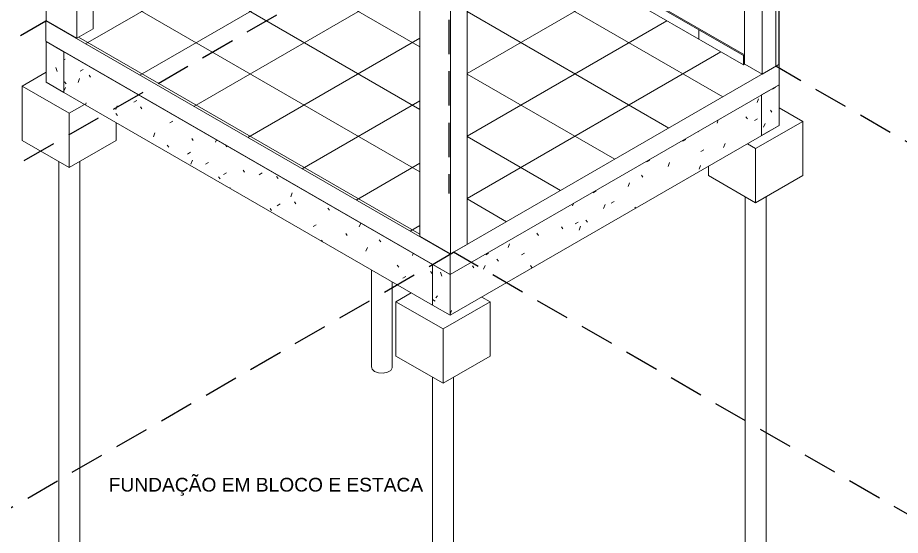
# Model space of a CAD drawing. Header units: inches. Extents: x -413 to -271, y -41 to 11.
# Drawn here: x -288.66 to -282.23, y -20.44 to -16.66 of the extents above; entities that cross this region are included whole.
import ezdxf

# ---------------------------------------------------------------- set-up
doc = ezdxf.new("R2010")
doc.units = ezdxf.units.IN
doc.header["$MEASUREMENT"] = 0
doc.linetypes.add('HIDDEN', pattern=[0.375, 0.25, -0.125])
doc.layers.add('AR-ALV-CRT', color=4, linetype='Continuous')
doc.layers.add('PROJECÃO', color=1, linetype='HIDDEN')
for name, color, linetype, lineweight in [('Padrão de superfície', 7, 'Continuous', 20), ('Paredes', 7, 'Continuous', 20), ('Pilares estruturais', 7, 'Continuous', 20), ('Pisos', 7, 'Continuous', 20), ('Quadro estrutural', 7, 'Continuous', 20)]:
    doc.layers.add(name, color=color, linetype=linetype, lineweight=lineweight)
doc.styles.add('Arial', font='ARIALUNI.ttf')
pattern_1 = [(330, (31543.71, 20819.48), (431.052, -124.434), [20.532, -352.771, -2364.247]), (330, (31543.71, 20819.48), (431.052, -124.434), [-373.302, 20.532, -352.771, -1990.945]), (330, (31543.71, 20819.48), (431.052, -124.434), [-746.604, 20.532, -726.073, -1244.341]), (330, (31543.71, 20819.48), (431.052, -124.434), [-1493.209, 20.532, -352.771, -871.039]), (330, (31543.71, 20819.48), (431.052, -124.434), [-1866.511, 20.532, -228.337, -622.17]), (330, (31543.71, 20819.48), (431.052, -124.434), [-2115.379, 20.532, -601.639]), (111.206, (31705.36, 20788.37), (-308.8514, 547.15144), [24.578, -422.296, -2830.205]), (111.206, (31705.36, 20788.37), (-308.8514, 547.15144), [-446.875, 24.578, -422.296, -2383.331]), (111.206, (31705.36, 20788.37), (-308.8514, 547.15144), [-893.749, 24.578, -869.171, -1489.582]), (111.206, (31705.36, 20788.37), (-308.8514, 547.15144), [-1787.498, 24.578, -422.296, -1042.707]), (111.206, (31705.36, 20788.37), (-308.8514, 547.15144), [-2234.373, 24.578, -273.338, -744.791]), (111.206, (31705.36, 20788.37), (-308.8514, 547.15144), [-2532.289, 24.578, -720.213]), (234.896, (31759.24, 21006.13), (-122.2017, -422.7165), [15.46, -265.631, -1780.244]), (234.896, (31759.24, 21006.13), (-122.2017, -422.7165), [-281.091, 15.46, -265.631, -1499.153]), (234.896, (31759.24, 21006.13), (-122.2017, -422.7165), [-562.182, 15.46, -546.722, -936.971]), (234.896, (31759.24, 21006.13), (-122.2017, -422.7165), [-1124.365, 15.46, -265.631, -655.879]), (234.896, (31759.24, 21006.13), (-122.2017, -422.7165), [-1405.456, 15.46, -171.934, -468.485]), (234.896, (31759.24, 21006.13), (-122.2017, -422.7165), [-1592.85, 15.46, -453.025])]

# ---------------------------------------------------------------- blocks, each defined once
blk = doc.blocks.new('viga - Viga concreto 15x30cm-2518533-ISOMÉTRICA')
at = {"layer": 'Quadro estrutural', "true_color": 0xc0c0c0}
h = blk.add_hatch(dxfattribs=at)
h.set_pattern_fill('FP_2', color=9, style=0, pattern_type=2)
h.set_pattern_definition(pattern_1)
h.paths.add_polyline_path([(24516.4, 13612.7), (24516.4, 13857.6), (24410.4, 13918.9), (24410.4, 13673.9), (24450, 13651)])
h = blk.add_hatch(dxfattribs=at)
h.set_pattern_fill('FP_3', color=9, style=0, pattern_type=2)
h.set_pattern_definition([(30, (20599.07, 22614.98), (431.052, 373.302), [20.532, -352.771, -2364.247]), (30, (20599.07, 22614.98), (431.052, 373.302), [-373.302, 20.532, -352.771, -1990.945]), (30, (20599.07, 22614.98), (431.052, 373.302), [-746.604, 20.532, -726.073, -1244.341]), (30, (20599.07, 22614.98), (431.052, 373.302), [-1493.209, 20.532, -352.771, -871.039]), (30, (20599.07, 22614.98), (431.052, 373.302), [-1866.511, 20.532, -228.337, -622.17]), (30, (20599.07, 22614.98), (431.052, 373.302), [-2115.379, 20.532, -601.639]), (125.104, (20760.72, 22770.52), (-308.8519, 190.5196), [15.46, -265.631, -1780.244]), (125.104, (20760.72, 22770.52), (-308.8519, 190.5196), [-281.091, 15.46, -265.631, -1499.153]), (125.104, (20760.72, 22770.52), (-308.8519, 190.5196), [-562.182, 15.46, -546.722, -936.971]), (125.104, (20760.72, 22770.52), (-308.8519, 190.5196), [-1124.365, 15.46, -265.631, -655.879]), (125.104, (20760.72, 22770.52), (-308.8519, 190.5196), [-1405.456, 15.46, -171.934, -468.485]), (125.104, (20760.72, 22770.52), (-308.8519, 190.5196), [-1592.85, 15.46, -453.025]), (248.794, (20814.6, 23050.5), (-122.2006, -563.822), [24.578, -422.296, -2830.205]), (248.794, (20814.6, 23050.5), (-122.2006, -563.822), [-446.875, 24.578, -422.296, -2383.331]), (248.794, (20814.6, 23050.5), (-122.2006, -563.822), [-893.749, 24.578, -869.171, -1489.582]), (248.794, (20814.6, 23050.5), (-122.2006, -563.822), [-1787.498, 24.578, -422.296, -1042.707]), (248.794, (20814.6, 23050.5), (-122.2006, -563.822), [-2234.373, 24.578, -273.338, -744.791]), (248.794, (20814.6, 23050.5), (-122.2006, -563.822), [-2532.289, 24.578, -720.213])])
h.paths.add_polyline_path([(24516.4, 13612.7), (24728.6, 13735.1), (24516.4, 13857.6), (24516.4, 13651)])
at = {"layer": 'Quadro estrutural'}
for p, q in [((24410.4, 13918.9), (24516.4, 13857.6)), ((24410.4, 13673.9), (24410.4, 13918.9)), ((24516.4, 13612.7), (24516.4, 13857.6)), ((24516.4, 13612.7), (24410.4, 13673.9))]:
    blk.add_line(p, q, dxfattribs=at)
blk = doc.blocks.new('viga - Viga concreto 15x30cm-2512793-ISOMÉTRICA')
at = {"layer": 'Quadro estrutural'}
for p, q in [((28711, 13598), (28817.1, 13659.2)), ((28817.1, 13659.2), (28817.1, 13414.3)), ((28711, 13353), (28711, 13598)), ((28817.1, 13414.3), (28711, 13353))]:
    blk.add_line(p, q, dxfattribs=at)
blk = doc.blocks.new('viga - Viga concreto 15x30cm-2518534-ISOMÉTRICA')
at = {"layer": 'Quadro estrutural', "true_color": 0xc0c0c0}
h = blk.add_hatch(dxfattribs=at)
h.set_pattern_fill('FP_4', color=9, style=0, pattern_type=2)
h.set_pattern_definition([(30, (21344.96, 20885.6), (431.052, 373.302), [20.532, -352.771, -2364.247]), (30, (21344.96, 20885.6), (431.052, 373.302), [-373.302, 20.532, -352.771, -1990.945]), (30, (21344.96, 20885.6), (431.052, 373.302), [-746.604, 20.532, -726.073, -1244.341]), (30, (21344.96, 20885.6), (431.052, 373.302), [-1493.209, 20.532, -352.771, -871.039]), (30, (21344.96, 20885.6), (431.052, 373.302), [-1866.511, 20.532, -228.337, -622.17]), (30, (21344.96, 20885.6), (431.052, 373.302), [-2115.379, 20.532, -601.639]), (125.104, (21506.6, 21041.14), (-308.8519, 190.5196), [15.46, -265.631, -1780.244]), (125.104, (21506.6, 21041.14), (-308.8519, 190.5196), [-281.091, 15.46, -265.631, -1499.153]), (125.104, (21506.6, 21041.14), (-308.8519, 190.5196), [-562.182, 15.46, -546.722, -936.971]), (125.104, (21506.6, 21041.14), (-308.8519, 190.5196), [-1124.365, 15.46, -265.631, -655.879]), (125.104, (21506.6, 21041.14), (-308.8519, 190.5196), [-1405.456, 15.46, -171.934, -468.485]), (125.104, (21506.6, 21041.14), (-308.8519, 190.5196), [-1592.85, 15.46, -453.025]), (248.794, (21560.485, 21321.12), (-122.2006, -563.822), [24.578, -422.296, -2830.205]), (248.794, (21560.485, 21321.12), (-122.2006, -563.822), [-446.875, 24.578, -422.296, -2383.331]), (248.794, (21560.485, 21321.12), (-122.2006, -563.822), [-893.749, 24.578, -869.171, -1489.582]), (248.794, (21560.485, 21321.12), (-122.2006, -563.822), [-1787.498, 24.578, -422.296, -1042.707]), (248.794, (21560.485, 21321.12), (-122.2006, -563.822), [-2234.373, 24.578, -273.338, -744.791]), (248.794, (21560.485, 21321.12), (-122.2006, -563.822), [-2532.289, 24.578, -720.213])])
h.paths.add_polyline_path([(24516.4, 13612.7), (26732.5, 12333.2), (26732.5, 12578.2), (24516.4, 13857.6), (24516.4, 13735.1)])
h = blk.add_hatch(dxfattribs=at)
h.set_pattern_fill('FP_4', color=9, style=0, pattern_type=2)
h.set_pattern_definition([(30, (22921.21, 21274.29), (431.052, 373.302), [20.532, -352.771, -2364.247]), (30, (22921.21, 21274.29), (431.052, 373.302), [-373.302, 20.532, -352.771, -1990.945]), (30, (22921.21, 21274.29), (431.052, 373.302), [-746.604, 20.532, -726.073, -1244.341]), (30, (22921.21, 21274.29), (431.052, 373.302), [-1493.209, 20.532, -352.771, -871.039]), (30, (22921.21, 21274.29), (431.052, 373.302), [-1866.511, 20.532, -228.337, -622.17]), (30, (22921.21, 21274.29), (431.052, 373.302), [-2115.379, 20.532, -601.639]), (125.104, (23082.86, 21429.84), (-308.8519, 190.5196), [15.46, -265.631, -1780.244]), (125.104, (23082.86, 21429.84), (-308.8519, 190.5196), [-281.091, 15.46, -265.631, -1499.153]), (125.104, (23082.86, 21429.84), (-308.8519, 190.5196), [-562.182, 15.46, -546.722, -936.971]), (125.104, (23082.86, 21429.84), (-308.8519, 190.5196), [-1124.365, 15.46, -265.631, -655.879]), (125.104, (23082.86, 21429.84), (-308.8519, 190.5196), [-1405.456, 15.46, -171.934, -468.485]), (125.104, (23082.86, 21429.84), (-308.8519, 190.5196), [-1592.85, 15.46, -453.025]), (248.794, (23136.74, 21709.81), (-122.20064, -563.822), [24.578, -422.296, -2830.205]), (248.794, (23136.74, 21709.81), (-122.20064, -563.822), [-446.875, 24.578, -422.296, -2383.331]), (248.794, (23136.74, 21709.81), (-122.20064, -563.822), [-893.749, 24.578, -869.171, -1489.582]), (248.794, (23136.74, 21709.81), (-122.20064, -563.822), [-1787.498, 24.578, -422.296, -1042.707]), (248.794, (23136.74, 21709.81), (-122.20064, -563.822), [-2234.373, 24.578, -273.338, -744.791]), (248.794, (23136.74, 21709.81), (-122.20064, -563.822), [-2532.289, 24.578, -720.213])])
h.paths.add_polyline_path([(26838.6, 12272), (28817.1, 13414.3), (28817.1, 13659.2), (26838.6, 12516.9), (26838.6, 12353.6)])
h = blk.add_hatch(dxfattribs=at)
h.set_pattern_fill('FP_2', color=9, style=0, pattern_type=2)
h.set_pattern_definition(pattern_1)
h.paths.add_polyline_path([(26838.6, 12272), (26838.6, 12516.9), (26732.5, 12578.2), (26732.5, 12333.2), (26796.2, 12296.5)])
at = {"layer": 'Quadro estrutural'}
for p, q in [((26838.6, 12516.9), (28817.1, 13659.2)), ((28817.1, 13414.3), (28817.1, 13659.2)), ((28817.1, 13414.3), (26838.6, 12272)), ((26732.5, 12578.2), (26838.6, 12516.9)), ((26732.5, 12333.2), (26732.5, 12578.2)), ((26838.6, 12516.9), (26838.6, 12272)), ((26838.6, 12272), (26732.5, 12333.2))]:
    blk.add_line(p, q, dxfattribs=at)
blk.add_lwpolyline([(24516.4, 13857.6), (24516.4, 13612.7), (26732.5, 12333.2), (26732.5, 12578.2), (24516.4, 13857.6)], dxfattribs=at)
blk = doc.blocks.new('Pilar circular - d_ 25cm-2486444-ISOMÉTRICA')
at = {"layer": 'Pilares estruturais'}
for p, q in [((26366, 12544.8), (26366, 11960.1)), ((26491, 11960.1), (26491, 12472.7))]:
    blk.add_line(p, q, dxfattribs=at)
for points in [[(26384.3, 11934.6, 0), (26369.5, 11948.2, 0), (26366.3, 11964.1, 0)], [(26490.9, 11961.3, 0), (26490.6, 11956, 0), (26481.4, 11940.9, 0), (26461.7, 11929.5, 0), (26435.5, 11924.2, 0), (26407.8, 11926, 0), (26384.3, 11934.6, 0)]]:
    blk.add_polyline3d(points, dxfattribs=at)
blk = doc.blocks.new('Coluna_Estrutural_Retangular_eixo - 40 x 40 cm-2513674-ISOMÉTRICA')
at = {"layer": 'Pilares estruturais'}
for p, q in [((24266.1, 13651), (24410.4, 13734.3)), ((24266.1, 13651), (24266.1, 13324.4)), ((24549, 13487.7), (24266.1, 13651)), ((24640.9, 13540.8), (24549, 13487.7)), ((24549, 13161.1), (24549, 13487.7)), ((24831.8, 13324.4), (24831.8, 13430.6)), ((24549, 13161.1), (24266.1, 13324.4)), ((24831.8, 13324.4), (24549, 13161.1))]:
    blk.add_line(p, q, dxfattribs=at)
blk = doc.blocks.new('Pilar circular - d_ 25cm-2513675-ISOMÉTRICA')
at = {"layer": 'Pilares estruturais'}
for p, q in [((24486.5, 13197.2), (24486.5, 10875)), ((24611.5, 10875), (24611.5, 13197.2))]:
    blk.add_line(p, q, dxfattribs=at)
for points in [[(24504.8, 10849.4, 0), (24490, 10863, 0), (24486.9, 10879, 0)], [(24611.4, 10876.2, 0), (24611.1, 10870.9, 0), (24601.9, 10855.8, 0), (24582.2, 10844.4, 0), (24556, 10839.1, 0), (24528.3, 10840.9, 0), (24504.8, 10849.4, 0)]]:
    blk.add_polyline3d(points, dxfattribs=at)
blk = doc.blocks.new('Coluna_Estrutural_Retangular_eixo - 14 x 26-2513676-ISOMÉTRICA')
at = {"layer": 'Pilares estruturais'}
for p, q in [((24410.4, 16085.8), (24509.4, 16143)), ((24509.4, 16143), (24693.2, 16036.8)), ((24410.4, 16085.8), (24410.4, 14044.6)), ((24594.2, 15979.7), (24410.4, 16085.8)), ((24693.2, 16036.8), (24594.2, 15979.7)), ((24693.2, 13995.6), (24693.2, 16036.8)), ((24594.2, 13938.4), (24594.2, 15979.7)), ((24594.2, 13938.4), (24410.4, 14044.6)), ((24693.2, 13995.6), (24594.2, 13938.4))]:
    blk.add_line(p, q, dxfattribs=at)
blk = doc.blocks.new('Coluna_Estrutural_Retangular_eixo - 40 x 40 cm-2483842-ISOMÉTRICA')
at = {"layer": 'Pilares estruturais'}
for p, q in [((26513.3, 12353.6), (26605.2, 12406.7)), ((27029.5, 12382.2), (27079, 12353.6)), ((26513.3, 12353.6), (26513.3, 12027)), ((26796.2, 12190.3), (26513.3, 12353.6)), ((27079, 12353.6), (26796.2, 12190.3)), ((27079, 12353.6), (27079, 12027)), ((26796.2, 11863.7), (26796.2, 12190.3)), ((26796.2, 11863.7), (26513.3, 12027)), ((27079, 12027), (26796.2, 11863.7))]:
    blk.add_line(p, q, dxfattribs=at)
blk = doc.blocks.new('Pilar circular - d_ 25cm-V1-ISOMÉTRICA')
at = {"layer": 'Pilares estruturais'}
for p, q in [((26733.7, 11899.8), (26733.7, 9577.5)), ((26858.7, 9577.5), (26858.7, 11899.8))]:
    blk.add_line(p, q, dxfattribs=at)
for points in [[(26752, 9552, 0), (26737.2, 9565.6, 0), (26734, 9581.6, 0)], [(26858.6, 9578.8, 0), (26858.3, 9573.5, 0), (26849.1, 9558.3, 0), (26829.4, 9547, 0), (26803.2, 9541.7, 0), (26775.5, 9543.5, 0), (26752, 9552, 0)]]:
    blk.add_polyline3d(points, dxfattribs=at)
blk = doc.blocks.new('Coluna_Estrutural_Retangular_eixo - 14 x 26-V2-ISOMÉTRICA')
at = {"layer": 'Pilares estruturais'}
for p, q in [((26657.6, 14788.4), (26756.6, 14845.6)), ((26756.6, 14845.6), (26940.4, 14739.4)), ((26657.6, 14788.4), (26657.6, 12747.2)), ((26841.4, 14682.3), (26657.6, 14788.4)), ((26940.4, 14739.4), (26841.4, 14682.3)), ((26940.4, 14739.4), (26940.4, 12698.2)), ((26841.4, 12641), (26841.4, 14682.3)), ((26841.4, 12641), (26657.6, 12747.2)), ((26940.4, 12698.2), (26841.4, 12641))]:
    blk.add_line(p, q, dxfattribs=at)
blk = doc.blocks.new('Coluna_Estrutural_Retangular_eixo - 40 x 40 cm-V3-ISOMÉTRICA')
at = {"layer": 'Pilares estruturais'}
for p, q in [((28817.1, 13520.4), (28958.5, 13438.8)), ((28958.5, 13438.8), (28675.6, 13275.5)), ((28958.5, 13438.8), (28958.5, 13112.2)), ((28675.6, 13275.5), (28626.1, 13304)), ((28675.6, 12948.9), (28675.6, 13275.5)), ((28392.8, 13112.2), (28392.8, 13169.3)), ((28675.6, 12948.9), (28392.8, 13112.2)), ((28958.5, 13112.2), (28675.6, 12948.9))]:
    blk.add_line(p, q, dxfattribs=at)
blk = doc.blocks.new('Pilar circular - d_ 25cm-V4-ISOMÉTRICA')
at = {"layer": 'Pilares estruturais'}
for p, q in [((28613.1, 12984.9), (28613.1, 10662.7)), ((28738.1, 10662.7), (28738.1, 12984.9))]:
    blk.add_line(p, q, dxfattribs=at)
for points in [[(28631.4, 10637.1, 0), (28616.6, 10650.7, 0), (28613.5, 10666.7, 0)], [(28738.1, 10663.9, 0), (28737.7, 10658.6, 0), (28728.6, 10643.5, 0), (28708.9, 10632.1, 0), (28682.6, 10626.8, 0), (28655, 10628.6, 0), (28631.4, 10637.1, 0)]]:
    blk.add_polyline3d(points, dxfattribs=at)
blk = doc.blocks.new('Coluna_Estrutural_Retangular_eixo - 14 x 26-V5-ISOMÉTRICA')
at = {"layer": 'Pilares estruturais'}
for p, q in [((28531.4, 15870.3), (28630.4, 15927.4)), ((28630.4, 15927.4), (28814.2, 15821.3)), ((28715.2, 15764.1), (28531.4, 15870.3)), ((28814.2, 15821.3), (28715.2, 15764.1)), ((28814.2, 15821.3), (28814.2, 13780)), ((28715.2, 13722.9), (28715.2, 15764.1)), ((28715.2, 13722.9), (28610.6, 13783.3)), ((28814.2, 13780), (28715.2, 13722.9))]:
    blk.add_line(p, q, dxfattribs=at)

msp = doc.modelspace()

# ---------------------------------------------------------------- hatches: boundary and pattern name
at = {"layer": 'Padrão de superfície', "true_color": 0xbcbcbc}
h = msp.add_hatch(dxfattribs=at)
h.set_pattern_fill('FP_27', color=9, scale=0.001211, style=0, pattern_type=2)
h.set_pattern_definition([(330, (-286.0613, -15.45733), (2e-07, 0.454944), []), (90, (-286.0613, -15.45733), (-0.393993, 0.22747), [])])
h.paths.add_polyline_path([(-283.3736, -17.0091), (-283.3736, -16.9399), (-286.0579, -15.3901), (-286.0579, -15.4593), (-285.6108, -15.7174), (-285.6091, -15.7165), (-285.3864, -15.845), (-285.3864, -15.847), (-283.3804, -17.0051)])
h = msp.add_hatch(dxfattribs=at)
h.set_pattern_fill('FP_1', color=9, scale=0.001211, style=0, pattern_type=2)
h.set_pattern_definition([(150, (-285.78378, -16.8469), (-0.393993, -0.22747), []), (210, (-285.78378, -16.8469), (0.393993, -0.22747), [])])
h.paths.add_polyline_path([(-285.5097, -18.3888), (-285.5063, -18.3868), (-285.729, -18.2582), (-285.729, -15.7857), (-285.6108, -15.7174), (-286.0579, -15.4593), (-288.1083, -16.6432), (-288.1083, -16.746), (-288.2282, -16.8152), (-288.4509, -16.6867), (-288.4544, -16.6886), (-285.5131, -18.3868)])
h.paths.add_polyline_path([(-285.3864, -18.3175), (-283.2365, -17.0763), (-283.3633, -17.0032), (-283.3736, -17.0091), (-285.3864, -15.847), (-285.3864, -17.502)])
h = msp.add_hatch(dxfattribs=at)
h.set_pattern_fill('FP_28', color=9, scale=0.001211, style=0, pattern_type=2)
h.set_pattern_definition([(30, (-283.37014, -17.0071), (-2e-07, 0.45494), []), (90, (-283.37014, -17.0071), (-0.394, -0.22747), [])])
h.paths.add_polyline_path([(-283.3736, -17.0091), (-283.3667, -17.0051), (-283.3667, -16.9359), (-283.3736, -16.9399), (-283.3736, -17.0051)])

# ---------------------------------------------------------------- linework, layer by layer
at = {"layer": 'Paredes'}
for p, q in [((-283.3667, -14.5326), (-283.3667, -17.0051)), ((-283.138, -17.0195), (-283.138, -14.547)), ((-283.1132, -14.5326), (-283.1132, -17.0051)), ((-286.0579, -15.3822), (-283.3667, -16.9359)), ((-283.3736, -16.9399), (-286.0579, -15.3901)), ((-285.3864, -15.847), (-283.3736, -17.0091)), ((-283.3736, -16.9399), (-283.3667, -16.9359)), ((-283.3736, -17.0091), (-283.3736, -16.9399)), ((-283.3633, -17.0032), (-283.3736, -17.0091)), ((-283.138, -17.0195), (-283.1132, -17.0051))]:
    msp.add_line(p, q, dxfattribs=at)
at = {"layer": 'Pisos'}
for p, q in [((-288.4509, -16.6867), (-288.4544, -16.6886)), ((-288.4544, -16.6886), (-285.5097, -18.3888)), ((-288.4544, -16.6886), (-288.4544, -16.837)), ((-285.5097, -18.5371), (-288.4544, -16.837)), ((-285.5097, -18.3888), (-283.138, -17.0195)), ((-283.1132, -17.0051), (-283.1132, -17.1535)), ((-283.1132, -17.1535), (-285.5097, -18.5371)), ((-285.5097, -18.5371), (-285.5097, -18.3888))]:
    msp.add_line(p, q, dxfattribs=at)
at = {"layer": 'PROJECÃO'}
for p, q in [((-285.5186, -8.0555), (-285.5186, -17.9456)), ((-288.9357, -17.8943), (-285.5097, -15.9162)), ((-289.6124, -17.3572), (-288.4544, -16.6886)), ((-281.98, -17.688), (-283.138, -17.0195)), ((-288.9109, -20.3524), (-285.4849, -18.3744)), ((-282.0588, -20.3524), (-285.4849, -18.3744))]:
    msp.add_line(p, q, dxfattribs=at)

# ---------------------------------------------------------------- block references
at = {"layer": 'Pilares estruturais', "xscale": 0.001211283034581218, "yscale": 0.001211283034581218, "zscale": 0.001211283034581218}
for name in ['Coluna_Estrutural_Retangular_eixo - 14 x 26-2513676-ISOMÉTRICA', 'Coluna_Estrutural_Retangular_eixo - 14 x 26-V5-ISOMÉTRICA', 'Coluna_Estrutural_Retangular_eixo - 14 x 26-V2-ISOMÉTRICA', 'Coluna_Estrutural_Retangular_eixo - 40 x 40 cm-2513674-ISOMÉTRICA', 'Coluna_Estrutural_Retangular_eixo - 40 x 40 cm-V3-ISOMÉTRICA', 'Pilar circular - d_ 25cm-2513675-ISOMÉTRICA', 'Pilar circular - d_ 25cm-V4-ISOMÉTRICA', 'Pilar circular - d_ 25cm-2486444-ISOMÉTRICA', 'Coluna_Estrutural_Retangular_eixo - 40 x 40 cm-2483842-ISOMÉTRICA', 'Pilar circular - d_ 25cm-V1-ISOMÉTRICA']:
    msp.add_blockref(name, (-318.0188, -33.6986), dxfattribs=at)
at = {"layer": 'Quadro estrutural', "xscale": 0.001211283034581218, "yscale": 0.001211283034581218, "zscale": 0.001211283034581218}
for name in ['viga - Viga concreto 15x30cm-2518533-ISOMÉTRICA', 'viga - Viga concreto 15x30cm-2518534-ISOMÉTRICA', 'viga - Viga concreto 15x30cm-2512793-ISOMÉTRICA']:
    msp.add_blockref(name, (-318.0188, -33.6986), dxfattribs=at)

# ---------------------------------------------------------------- texts
at = {"layer": 'AR-ALV-CRT', "color": 2, "insert": (-286.8509, -20.0178), "char_height": 0.1, "attachment_point": 2, "style": 'Arial'}
msp.add_mtext_dynamic_manual_height_columns('FUNDAÇÃO EM BLOCO E ESTACA', width=2.746554, gutter_width=0.35, heights=[0.8017], dxfattribs=at)

doc.saveas('drawing.dxf')
